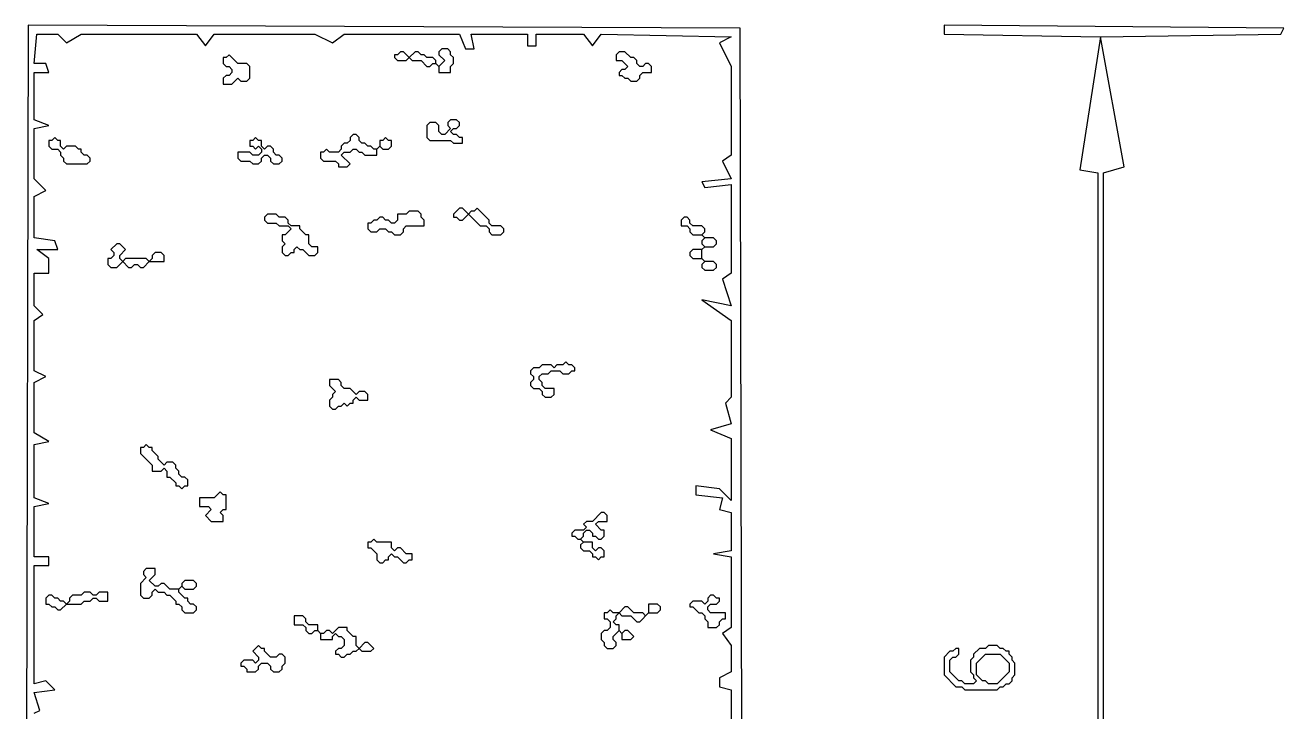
# Model space of a CAD drawing. Extents: x 17 to 323, y -435 to -5.
# Drawn here: x 101.4 to 144, y -371.45 to -348.2 of the extents above; entities that cross this region are included whole.
import ezdxf

# ---------------------------------------------------------------- set-up
doc = ezdxf.new("R2010")
doc.units = 0

msp = doc.modelspace()

# ---------------------------------------------------------------- linework, layer by layer
at = {"layer": 'CONTOURS'}
for p, q in [((101.5, -348.2), (101.4, -394.3)), ((125.6, -348.3), (101.5, -348.2)), ((125.7, -390.8), (125.6, -348.3)), ((132.5, -348.2), (132.5, -348.5)), ((144, -348.3), (132.5, -348.2)), ((143.9, -348.5), (144, -348.3)), ((101.7, -349.5), (101.8, -348.5)), ((101.8, -348.5), (102.5, -348.5)), ((102.5, -348.5), (102.8, -348.8)), ((102.8, -348.8), (103.3, -348.5)), ((103.3, -348.5), (107.2, -348.5)), ((107.2, -348.5), (107.5, -348.9)), ((107.5, -348.9), (107.8, -348.5)), ((107.8, -348.5), (111.2, -348.5)), ((111.2, -348.5), (111.8, -348.8)), ((111.8, -348.8), (112.2, -348.5)), ((112.2, -348.5), (116.1, -348.5)), ((116.1, -348.5), (116.3, -349)), ((116.6, -349), (116.5, -348.5)), ((116.5, -348.5), (118.4, -348.5)), ((118.4, -348.5), (118.4, -348.9)), ((118.7, -348.9), (118.7, -348.5)), ((118.7, -348.5), (120.3, -348.5)), ((120.3, -348.5), (120.6, -348.9)), ((120.6, -348.9), (120.9, -348.5)), ((120.9, -348.5), (125.3, -348.6)), ((125.3, -348.6), (124.9, -348.8)), ((124.9, -348.8), (125.3, -349.6)), ((132.5, -348.5), (137.8, -348.6)), ((137.8, -348.6), (137.1, -353.1)), ((137.8, -348.6), (143.9, -348.5)), ((138.6, -353), (137.8, -348.6)), ((108.1, -349.3), (108.1, -349.5)), ((108.2, -349.3), (108.1, -349.3)), ((108.3, -349.2), (108.2, -349.3)), ((108.6, -349.5), (108.3, -349.2)), ((114, -349.2), (113.9, -349.2)), ((113.9, -349.2), (113.9, -349.3)), ((113.9, -349.3), (114, -349.4)), ((114.1, -349.1), (114, -349.2)), ((114.2, -349.1), (114.1, -349.1)), ((114.4, -349.3), (114.2, -349.1)), ((114.3, -349.4), (114.4, -349.3)), ((114.6, -349.1), (114.4, -349.3)), ((114.4, -349.3), (114.5, -349.4)), ((114.7, -349.1), (114.6, -349.1)), ((114.8, -349.2), (114.7, -349.1)), ((114.9, -349.2), (114.8, -349.2)), ((115, -349.3), (114.9, -349.2)), ((115.2, -349.3), (115, -349.3)), ((115.3, -349.4), (115.2, -349.3)), ((115.5, -349), (115.4, -349.1)), ((115.4, -349.1), (115.4, -349.2)), ((115.4, -349.2), (115.6, -349.4)), ((115.7, -349), (115.5, -349)), ((115.8, -349.1), (115.7, -349)), ((115.8, -349.2), (115.8, -349.1)), ((115.9, -349.3), (115.8, -349.2)), ((115.9, -349.5), (115.9, -349.3)), ((116.3, -349), (116.6, -349)), ((118.4, -348.9), (118.7, -348.9)), ((121.5, -349.1), (121.4, -349.2)), ((121.4, -349.2), (121.4, -349.4)), ((121.7, -349.1), (121.5, -349.1)), ((121.9, -349.3), (121.7, -349.1)), ((122, -349.3), (121.9, -349.3)), ((122.1, -349.4), (122, -349.3)), ((102.1, -349.5), (101.7, -349.5)), ((102.2, -349.8), (102.1, -349.5)), ((108.1, -349.5), (108.2, -349.6)), ((108.2, -349.6), (108.3, -349.6)), ((108.3, -349.6), (108.4, -349.7)), ((108.4, -349.7), (108.4, -349.8)), ((108.9, -349.5), (108.6, -349.5)), ((109, -349.6), (108.9, -349.5)), ((109, -350), (109, -349.6)), ((114, -349.4), (114.3, -349.4)), ((114.5, -349.4), (114.8, -349.4)), ((114.8, -349.4), (115, -349.6)), ((115, -349.6), (115.1, -349.6)), ((115.1, -349.6), (115.2, -349.5)), ((115.2, -349.5), (115.3, -349.5)), ((115.3, -349.5), (115.3, -349.4)), ((115.4, -349.6), (115.3, -349.5)), ((115.3, -349.5), (115.4, -349.6)), ((115.6, -349.4), (115.4, -349.6)), ((115.4, -349.6), (115.4, -349.8)), ((115.8, -349.6), (115.9, -349.5)), ((115.8, -349.8), (115.8, -349.6)), ((121.4, -349.4), (121.6, -349.4)), ((121.6, -349.7), (121.5, -349.8)), ((121.6, -349.4), (121.8, -349.6)), ((121.7, -349.7), (121.6, -349.7)), ((121.8, -349.6), (121.7, -349.7)), ((122.1, -349.5), (122.1, -349.4)), ((122.2, -349.6), (122.1, -349.5)), ((122.3, -349.6), (122.2, -349.6)), ((122.4, -349.5), (122.3, -349.6)), ((122.5, -349.5), (122.4, -349.5)), ((122.6, -349.6), (122.5, -349.5)), ((122.6, -349.8), (122.6, -349.6)), ((125.3, -349.6), (125.3, -352.6)), ((101.7, -351.4), (101.7, -349.8)), ((101.7, -349.8), (102.2, -349.8)), ((108.2, -349.9), (108.1, -350)), ((108.1, -350), (108.1, -350.2)), ((108.3, -349.9), (108.2, -349.9)), ((108.4, -349.8), (108.3, -349.9)), ((108.4, -350.2), (108.6, -350)), ((108.6, -350), (108.7, -350.1)), ((108.7, -350.1), (108.9, -350.1)), ((108.9, -350.1), (109, -350)), ((115.4, -349.8), (115.8, -349.8)), ((121.5, -349.8), (121.5, -349.9)), ((121.5, -349.9), (121.6, -349.9)), ((121.6, -349.9), (121.7, -350)), ((121.7, -350), (121.8, -350)), ((121.8, -350), (121.9, -350.1)), ((121.9, -350.1), (122.1, -350.1)), ((122.1, -350.1), (122.2, -350)), ((122.2, -349.9), (122.3, -349.8)), ((122.2, -350), (122.2, -349.9)), ((122.3, -349.8), (122.6, -349.8)), ((108.1, -350.2), (108.4, -350.2)), ((102.2, -351.6), (101.7, -351.4)), ((115.8, -351.4), (115.7, -351.5)), ((116, -351.4), (115.8, -351.4)), ((116.1, -351.5), (116, -351.4)), ((101.7, -351.7), (102.2, -351.6)), ((101.7, -353.4), (101.7, -351.7)), ((115.1, -351.5), (115, -351.6)), ((115, -351.6), (115, -352)), ((115.3, -351.5), (115.1, -351.5)), ((115.4, -351.6), (115.3, -351.5)), ((115.4, -351.8), (115.4, -351.6)), ((115.5, -351.9), (115.4, -351.8)), ((115.8, -351.7), (115.6, -351.9)), ((115.7, -351.5), (115.7, -351.6)), ((115.7, -351.6), (115.8, -351.7)), ((115.8, -351.8), (115.9, -351.7)), ((115.9, -351.9), (115.8, -351.8)), ((115.9, -351.7), (116, -351.7)), ((116, -351.7), (116.1, -351.6)), ((116.1, -351.6), (116.1, -351.5)), ((102.2, -352.1), (102.2, -352.3)), ((102.3, -352.1), (102.2, -352.1)), ((102.2, -352.3), (102.3, -352.4)), ((102.4, -352), (102.3, -352.1)), ((102.5, -352.1), (102.4, -352)), ((102.6, -352.1), (102.5, -352.1)), ((102.6, -352.3), (102.6, -352.1)), ((102.7, -352.4), (102.6, -352.3)), ((102.8, -352.3), (102.7, -352.4)), ((103.1, -352.3), (102.8, -352.3)), ((103.2, -352.4), (103.1, -352.3)), ((109.1, -352.1), (109, -352.1)), ((109, -352.1), (109, -352.3)), ((109, -352.3), (109.1, -352.3)), ((109.2, -352), (109.1, -352.1)), ((109.1, -352.3), (109.2, -352.4)), ((109.3, -352.1), (109.2, -352)), ((109.2, -352.4), (109.3, -352.3)), ((109.4, -352.1), (109.3, -352.1)), ((109.3, -352.3), (109.4, -352.4)), ((109.4, -352.3), (109.4, -352.1)), ((109.5, -352.4), (109.4, -352.3)), ((109.6, -352.3), (109.5, -352.4)), ((109.7, -352.3), (109.6, -352.3)), ((109.8, -352.4), (109.7, -352.3)), ((112.2, -352.2), (112.1, -352.3)), ((112.1, -352.3), (112.1, -352.4)), ((112.3, -352.2), (112.2, -352.2)), ((112.4, -352.1), (112.3, -352.2)), ((112.5, -351.9), (112.4, -352)), ((112.4, -352), (112.4, -352.1)), ((112.6, -351.9), (112.5, -351.9)), ((112.7, -352), (112.6, -351.9)), ((112.7, -352.1), (112.7, -352)), ((112.8, -352.2), (112.7, -352.1)), ((112.9, -352.2), (112.8, -352.2)), ((113, -352.3), (112.9, -352.2)), ((113.1, -352.3), (113, -352.3)), ((113.2, -352.4), (113.1, -352.3)), ((113.4, -352.3), (113.3, -352.4)), ((113.3, -352.4), (113.4, -352.3)), ((113.5, -352.1), (113.4, -352.1)), ((113.4, -352.1), (113.4, -352.3)), ((113.4, -352.3), (113.5, -352.4)), ((113.6, -352), (113.5, -352.1)), ((113.7, -352.1), (113.6, -352)), ((113.8, -352.1), (113.7, -352.1)), ((113.7, -352.4), (113.8, -352.3)), ((113.8, -352.3), (113.8, -352.1)), ((115, -352), (115.1, -352.1)), ((115.1, -352.1), (115.8, -352.1)), ((115.6, -351.9), (115.5, -351.9)), ((115.8, -352.1), (115.9, -352.2)), ((116, -351.9), (115.9, -351.9)), ((115.9, -352.2), (116.2, -352.2)), ((116.1, -352), (116, -351.9)), ((116.2, -352), (116.1, -352)), ((116.2, -352.2), (116.2, -352)), ((102.3, -352.4), (102.5, -352.4)), ((102.5, -352.4), (102.6, -352.5)), ((102.6, -352.5), (102.6, -352.6)), ((102.6, -352.6), (102.7, -352.7)), ((102.7, -352.7), (102.7, -352.8)), ((103.3, -352.4), (103.2, -352.4)), ((103.3, -352.5), (103.3, -352.4)), ((103.4, -352.6), (103.3, -352.5)), ((103.5, -352.6), (103.4, -352.6)), ((103.6, -352.7), (103.5, -352.6)), ((103.6, -352.8), (103.6, -352.7)), ((108.6, -352.5), (108.6, -352.7)), ((109, -352.5), (108.6, -352.5)), ((108.6, -352.7), (108.7, -352.8)), ((109.1, -352.6), (109, -352.5)), ((109.3, -352.6), (109.1, -352.6)), ((109.4, -352.5), (109.3, -352.6)), ((109.4, -352.4), (109.4, -352.5)), ((109.4, -352.7), (109.5, -352.6)), ((109.4, -352.8), (109.4, -352.7)), ((109.5, -352.6), (109.6, -352.6)), ((109.6, -352.6), (109.7, -352.7)), ((109.7, -352.7), (109.7, -352.8)), ((109.8, -352.5), (109.8, -352.4)), ((109.9, -352.6), (109.8, -352.5)), ((110, -352.6), (109.9, -352.6)), ((110.1, -352.7), (110, -352.6)), ((110.1, -352.8), (110.1, -352.7)), ((111.5, -352.5), (111.4, -352.5)), ((111.4, -352.5), (111.4, -352.7)), ((111.4, -352.7), (111.5, -352.8)), ((111.6, -352.4), (111.5, -352.5)), ((111.7, -352.5), (111.6, -352.4)), ((112, -352.5), (111.7, -352.5)), ((112.1, -352.4), (112, -352.5)), ((112.1, -352.6), (112.2, -352.5)), ((112.4, -352.9), (112.1, -352.6)), ((112.2, -352.5), (112.4, -352.5)), ((112.4, -352.5), (112.5, -352.4)), ((112.5, -352.4), (112.6, -352.4)), ((112.6, -352.4), (112.7, -352.5)), ((112.7, -352.5), (112.8, -352.5)), ((112.8, -352.5), (112.9, -352.6)), ((112.9, -352.6), (113.3, -352.6)), ((113.3, -352.4), (113.2, -352.4)), ((113.3, -352.6), (113.3, -352.4)), ((113.5, -352.4), (113.7, -352.4)), ((125.3, -352.6), (125, -352.8)), ((102.7, -352.8), (102.8, -352.9)), ((102.8, -352.9), (103.5, -352.9)), ((103.5, -352.9), (103.6, -352.8)), ((108.7, -352.8), (109, -352.8)), ((109, -352.8), (109.1, -352.9)), ((109.1, -352.9), (109.3, -352.9)), ((109.3, -352.9), (109.4, -352.8)), ((109.7, -352.8), (109.8, -352.9)), ((109.8, -352.9), (110, -352.9)), ((110, -352.9), (110.1, -352.8)), ((111.5, -352.8), (111.9, -352.8)), ((111.9, -352.8), (112, -352.9)), ((112, -352.9), (112, -353)), ((112, -353), (112.3, -353)), ((112.3, -353), (112.4, -352.9)), ((125, -352.8), (125.3, -353.4)), ((137.1, -353.1), (137.7, -353.2)), ((137.9, -353.2), (138.6, -353)), ((102.1, -353.8), (101.7, -353.4)), ((125.3, -353.4), (124.3, -353.5)), ((124.3, -353.5), (124.4, -353.7)), ((137.7, -353.2), (137.7, -389.5)), ((137.9, -389.5), (137.9, -353.2)), ((101.7, -354), (102.1, -353.8)), ((101.7, -355.4), (101.7, -354)), ((124.4, -353.7), (125.3, -353.6)), ((125.3, -353.6), (125.3, -356.6)), ((116.1, -354.4), (115.9, -354.6)), ((116.2, -354.4), (116.1, -354.4)), ((116.4, -354.6), (116.2, -354.4)), ((116.7, -354.4), (116.6, -354.5)), ((117.1, -354.8), (116.7, -354.4)), ((109.6, -354.6), (109.5, -354.7)), ((109.5, -354.7), (109.5, -354.8)), ((109.5, -354.8), (109.6, -354.9)), ((109.9, -354.6), (109.6, -354.6)), ((110, -354.7), (109.9, -354.6)), ((110.2, -354.7), (110, -354.7)), ((110.3, -354.8), (110.2, -354.7)), ((110.3, -354.9), (110.3, -354.8)), ((113.2, -354.8), (113.1, -354.9)), ((113.3, -354.8), (113.2, -354.8)), ((113.4, -354.7), (113.3, -354.8)), ((113.5, -354.7), (113.4, -354.7)), ((113.6, -354.8), (113.5, -354.7)), ((113.7, -354.8), (113.6, -354.8)), ((113.8, -354.9), (113.7, -354.8)), ((114, -354.8), (113.9, -354.9)), ((114.3, -354.6), (114, -354.6)), ((114, -354.6), (114, -354.8)), ((114.4, -354.5), (114.3, -354.6)), ((114.7, -354.5), (114.4, -354.5)), ((114.8, -354.6), (114.7, -354.5)), ((114.8, -354.7), (114.8, -354.6)), ((114.9, -354.8), (114.8, -354.7)), ((114.9, -355), (114.9, -354.8)), ((115.9, -354.6), (115.9, -354.7)), ((115.9, -354.7), (116, -354.7)), ((116, -354.7), (116.1, -354.8)), ((116.1, -354.8), (116.2, -354.8)), ((116.2, -354.8), (116.4, -354.6)), ((116.5, -354.5), (116.4, -354.6)), ((116.4, -354.6), (116.8, -355)), ((116.6, -354.5), (116.5, -354.5)), ((117.1, -354.9), (117.1, -354.8)), ((123.7, -354.7), (123.6, -354.8)), ((123.6, -354.8), (123.6, -355)), ((123.8, -354.7), (123.7, -354.7)), ((123.9, -354.8), (123.8, -354.7)), ((123.9, -354.9), (123.9, -354.8)), ((109.6, -354.9), (109.9, -354.9)), ((109.9, -354.9), (110, -355)), ((110, -355), (110.3, -355)), ((110.4, -355.1), (110.2, -355.3)), ((110.4, -355), (110.3, -354.9)), ((110.3, -355), (110.4, -355.1)), ((110.7, -355), (110.4, -355)), ((110.7, -355.1), (110.7, -355)), ((110.9, -355.3), (110.7, -355.1)), ((113.1, -354.9), (113, -354.9)), ((113, -354.9), (113, -355.1)), ((113, -355.1), (113.1, -355.2)), ((113.1, -355.2), (113.3, -355.2)), ((113.3, -355.2), (113.4, -355.1)), ((113.4, -355.1), (113.6, -355.1)), ((113.6, -355.1), (113.7, -355.2)), ((113.7, -355.2), (113.8, -355.2)), ((113.9, -354.9), (113.8, -354.9)), ((113.8, -355.2), (113.9, -355.3)), ((114.1, -355.3), (114.2, -355.2)), ((114.2, -355.1), (114.3, -355)), ((114.2, -355.2), (114.2, -355.1)), ((114.3, -355), (114.9, -355)), ((116.8, -355), (117, -355)), ((117, -355), (117.1, -355.1)), ((117.2, -355), (117.1, -354.9)), ((117.1, -355.1), (117.1, -355.2)), ((117.1, -355.2), (117.2, -355.3)), ((117.5, -355), (117.2, -355)), ((117.6, -355.1), (117.5, -355)), ((117.5, -355.3), (117.6, -355.2)), ((117.6, -355.2), (117.6, -355.1)), ((123.6, -355), (123.8, -355)), ((123.8, -355), (123.9, -355.1)), ((124, -355), (123.9, -354.9)), ((123.9, -355.1), (123.9, -355.2)), ((123.9, -355.2), (124, -355.3)), ((124.3, -355), (124, -355)), ((124.4, -355.1), (124.3, -355)), ((124.3, -355.3), (124.4, -355.2)), ((124.4, -355.2), (124.4, -355.1)), ((102.4, -355.5), (101.7, -355.4)), ((102.5, -355.8), (102.4, -355.5)), ((104.5, -355.6), (104.3, -355.8)), ((104.6, -355.6), (104.5, -355.6)), ((104.8, -355.8), (104.6, -355.6)), ((110.2, -355.3), (110.1, -355.3)), ((110.1, -355.3), (110.1, -355.5)), ((110.1, -355.5), (110.2, -355.6)), ((110.2, -355.6), (110.1, -355.7)), ((110.1, -355.7), (110.1, -355.9)), ((110.5, -355.8), (110.6, -355.7)), ((110.6, -355.7), (110.7, -355.8)), ((111, -355.3), (110.9, -355.3)), ((111, -355.6), (111, -355.3)), ((111.1, -355.7), (111, -355.6)), ((111.3, -355.7), (111.1, -355.7)), ((111.3, -355.9), (111.3, -355.7)), ((113.9, -355.3), (114.1, -355.3)), ((117.2, -355.3), (117.5, -355.3)), ((124, -355.3), (124.3, -355.3)), ((124.3, -355.3), (124.4, -355.4)), ((124.4, -355.4), (124.3, -355.3)), ((124.4, -355.4), (124.3, -355.5)), ((124.3, -355.5), (124.3, -355.6)), ((124.3, -355.6), (124.4, -355.7)), ((124.4, -355.7), (124.3, -355.8)), ((124.3, -355.8), (124.4, -355.7)), ((124.7, -355.4), (124.4, -355.4)), ((124.4, -355.7), (124.7, -355.7)), ((124.8, -355.5), (124.7, -355.4)), ((124.7, -355.7), (124.8, -355.6)), ((124.8, -355.6), (124.8, -355.5)), ((102.2, -356.1), (101.8, -355.8)), ((101.8, -355.8), (102.5, -355.8)), ((102.2, -356.6), (102.2, -356.1)), ((104.2, -356.1), (104.2, -356.3)), ((104.3, -356.1), (104.2, -356.1)), ((104.3, -355.8), (104.4, -355.9)), ((104.4, -356), (104.3, -356.1)), ((104.4, -355.9), (104.4, -356)), ((104.6, -356), (104.8, -355.8)), ((104.6, -356.1), (104.6, -356)), ((104.7, -356.2), (104.6, -356.1)), ((104.8, -356.1), (104.7, -356.2)), ((105.5, -356.1), (104.8, -356.1)), ((105.6, -356.2), (105.5, -356.1)), ((105.7, -356.1), (105.6, -356.2)), ((105.8, -355.9), (105.7, -356)), ((105.7, -356), (105.7, -356.1)), ((106, -355.9), (105.8, -355.9)), ((106.1, -356), (106, -355.9)), ((106.1, -356.2), (106.1, -356)), ((110.1, -355.9), (110.2, -356)), ((110.2, -356), (110.3, -356)), ((110.3, -356), (110.4, -355.9)), ((110.4, -355.9), (110.5, -355.9)), ((110.5, -355.9), (110.5, -355.8)), ((110.7, -355.8), (110.8, -355.8)), ((110.8, -355.8), (111, -356)), ((111, -356), (111.2, -356)), ((111.2, -356), (111.3, -355.9)), ((124, -355.8), (123.9, -355.9)), ((123.9, -355.9), (123.9, -356)), ((123.9, -356), (124, -356.1)), ((124.3, -355.8), (124, -355.8)), ((124, -356.1), (124.3, -356.1)), ((124.3, -356.1), (124.3, -355.8)), ((124.3, -356.1), (124.4, -356.2)), ((124.4, -356.2), (124.3, -356.1)), ((104.2, -356.3), (104.3, -356.4)), ((104.3, -356.4), (104.5, -356.4)), ((104.5, -356.4), (104.7, -356.2)), ((104.7, -356.2), (104.9, -356.4)), ((104.9, -356.4), (105, -356.4)), ((105, -356.4), (105.1, -356.3)), ((105.1, -356.3), (105.2, -356.3)), ((105.2, -356.3), (105.3, -356.4)), ((105.3, -356.4), (105.4, -356.4)), ((105.4, -356.4), (105.6, -356.2)), ((105.6, -356.2), (106.1, -356.2)), ((124.4, -356.2), (124.3, -356.3)), ((124.3, -356.3), (124.3, -356.4)), ((124.3, -356.4), (124.4, -356.5)), ((124.7, -356.2), (124.4, -356.2)), ((124.4, -356.5), (124.7, -356.5)), ((124.8, -356.3), (124.7, -356.2)), ((124.7, -356.5), (124.8, -356.4)), ((124.8, -356.4), (124.8, -356.3)), ((101.7, -357.7), (101.7, -356.6)), ((101.7, -356.6), (102.2, -356.6)), ((125.3, -356.6), (125, -356.8)), ((125, -356.8), (125.3, -357.7)), ((102, -358), (101.7, -357.7)), ((125.3, -357.7), (124.3, -357.5)), ((124.3, -357.5), (125.3, -358.2)), ((101.7, -358.2), (102, -358)), ((101.7, -359.9), (101.7, -358.2)), ((125.3, -358.2), (125.3, -360.8)), ((102.1, -360.1), (101.7, -359.9)), ((118.6, -359.8), (118.5, -359.9)), ((118.5, -359.9), (118.5, -360)), ((118.8, -359.8), (118.6, -359.8)), ((118.9, -359.7), (118.8, -359.8)), ((119.2, -359.7), (118.9, -359.7)), ((119.1, -360), (119.2, -359.9)), ((119.3, -359.8), (119.2, -359.7)), ((119.2, -359.9), (119.5, -359.9)), ((119.4, -359.7), (119.3, -359.8)), ((119.6, -359.7), (119.4, -359.7)), ((119.5, -359.9), (119.6, -360)), ((119.7, -359.6), (119.6, -359.7)), ((119.8, -359.7), (119.7, -359.6)), ((119.9, -359.7), (119.8, -359.7)), ((119.8, -360), (119.9, -359.9)), ((120, -359.8), (119.9, -359.7)), ((119.9, -359.9), (120, -359.9)), ((120, -359.9), (120, -359.8)), ((101.7, -360.3), (102.1, -360.1)), ((101.7, -362), (101.7, -360.3)), ((111.7, -360.2), (111.7, -360.4)), ((112, -360.2), (111.7, -360.2)), ((112.1, -360.3), (112, -360.2)), ((112.1, -360.4), (112.1, -360.3)), ((118.5, -360), (118.6, -360.1)), ((118.6, -360.2), (118.5, -360.3)), ((118.5, -360.3), (118.5, -360.4)), ((118.6, -360.1), (118.6, -360.2)), ((118.8, -360.1), (118.9, -360)), ((118.8, -360.2), (118.8, -360.1)), ((118.9, -360.3), (118.8, -360.2)), ((118.9, -360), (119.1, -360)), ((118.9, -360.4), (118.9, -360.3)), ((119.6, -360), (119.8, -360)), ((111.7, -360.4), (111.9, -360.6)), ((111.8, -360.8), (111.7, -360.9)), ((111.9, -360.6), (111.8, -360.7)), ((111.8, -360.7), (111.8, -360.8)), ((112.2, -360.5), (112.1, -360.4)), ((112.4, -360.5), (112.2, -360.5)), ((112.6, -360.7), (112.4, -360.5)), ((112.5, -360.9), (112.6, -360.8)), ((112.7, -360.6), (112.6, -360.7)), ((112.6, -360.8), (112.7, -360.9)), ((112.9, -360.6), (112.7, -360.6)), ((113, -360.7), (112.9, -360.6)), ((113, -360.9), (113, -360.7)), ((118.5, -360.4), (118.6, -360.5)), ((118.6, -360.5), (118.8, -360.5)), ((118.8, -360.5), (118.9, -360.6)), ((119, -360.5), (118.9, -360.4)), ((118.9, -360.6), (118.9, -360.7)), ((118.9, -360.7), (119, -360.8)), ((119.3, -360.5), (119, -360.5)), ((119, -360.8), (119.2, -360.8)), ((119.2, -360.8), (119.3, -360.7)), ((119.3, -360.7), (119.3, -360.5)), ((125.3, -360.8), (125.1, -361)), ((111.7, -360.9), (111.7, -361.1)), ((111.7, -361.1), (111.8, -361.2)), ((111.8, -361.2), (111.9, -361.2)), ((111.9, -361.2), (112, -361.1)), ((112, -361.1), (112.1, -361.1)), ((112.1, -361.1), (112.2, -361)), ((112.2, -361), (112.3, -361.1)), ((112.3, -361.1), (112.4, -361)), ((112.4, -361), (112.5, -361)), ((112.5, -361), (112.5, -360.9)), ((112.7, -360.9), (113, -360.9)), ((125.1, -361), (125.3, -361.7)), ((102.2, -362.3), (101.7, -362)), ((125.3, -361.7), (124.6, -361.9)), ((124.6, -361.9), (125.3, -362.2)), ((101.7, -362.4), (102.2, -362.3)), ((101.7, -364.2), (101.7, -362.4)), ((105.3, -362.5), (105.3, -362.7)), ((105.4, -362.5), (105.3, -362.5)), ((105.5, -362.4), (105.4, -362.5)), ((105.6, -362.5), (105.5, -362.4)), ((105.7, -362.5), (105.6, -362.5)), ((105.7, -362.6), (105.7, -362.5)), ((125.3, -362.2), (125.3, -364.3)), ((105.3, -362.7), (105.7, -363.1)), ((105.9, -362.8), (105.7, -362.6)), ((105.9, -362.9), (105.9, -362.8)), ((106.1, -363.1), (105.9, -362.9)), ((105.7, -363.1), (105.7, -363.3)), ((105.7, -363.3), (106, -363.3)), ((106, -363.3), (106.1, -363.2)), ((106.2, -363), (106.1, -363.1)), ((106.1, -363.2), (106.2, -363.3)), ((106.4, -363), (106.2, -363)), ((106.2, -363.3), (106.2, -363.5)), ((106.5, -363.1), (106.4, -363)), ((106.5, -363.2), (106.5, -363.1)), ((106.6, -363.3), (106.5, -363.2)), ((106.6, -363.4), (106.6, -363.3)), ((106.2, -363.5), (106.3, -363.5)), ((106.3, -363.5), (106.5, -363.7)), ((106.5, -363.7), (106.5, -363.8)), ((106.5, -363.8), (106.6, -363.8)), ((106.7, -363.5), (106.6, -363.4)), ((106.6, -363.8), (106.7, -363.9)), ((106.8, -363.5), (106.7, -363.5)), ((106.7, -363.9), (106.8, -363.8)), ((106.9, -363.6), (106.8, -363.5)), ((106.8, -363.8), (106.9, -363.8)), ((106.9, -363.8), (106.9, -363.6)), ((124.9, -363.9), (124.1, -363.8)), ((124.1, -363.8), (124.1, -364.1)), ((102.2, -364.4), (101.7, -364.2)), ((107.8, -364.2), (107.3, -364.2)), ((107.3, -364.2), (107.3, -364.5)), ((108, -364), (107.8, -364.2)), ((108.1, -364.1), (108, -364)), ((108.2, -364.1), (108.1, -364.1)), ((108.2, -364.6), (108.2, -364.1)), ((124.1, -364.1), (125, -364.2)), ((125.3, -364.3), (124.9, -363.9)), ((125, -364.2), (124.9, -364.6)), ((101.7, -364.5), (102.2, -364.4)), ((101.7, -366.2), (101.7, -364.5)), ((107.3, -364.5), (107.6, -364.5)), ((107.7, -364.6), (107.5, -364.8)), ((107.6, -364.5), (107.7, -364.6)), ((108, -364.7), (108.1, -364.6)), ((108.1, -364.6), (108.2, -364.6)), ((124.9, -364.6), (125.3, -364.7)), ((107.5, -364.8), (107.7, -365)), ((107.7, -365), (108.1, -365)), ((108.1, -364.8), (108, -364.7)), ((108.1, -365), (108.1, -364.8)), ((120.4, -365), (120.3, -365.1)), ((120.6, -365), (120.4, -365)), ((120.9, -364.7), (120.6, -365)), ((120.7, -365.1), (120.8, -365)), ((120.8, -365), (121.1, -365)), ((121, -364.7), (120.9, -364.7)), ((121.1, -364.8), (121, -364.7)), ((121.1, -365), (121.1, -364.8)), ((125.3, -364.7), (125.3, -366)), ((120, -365.3), (119.9, -365.4)), ((119.9, -365.4), (119.9, -365.5)), ((119.9, -365.5), (120, -365.5)), ((120.3, -365.3), (120, -365.3)), ((120, -365.5), (120.1, -365.6)), ((120.2, -365.6), (120.3, -365.5)), ((120.3, -365.1), (120.4, -365.2)), ((120.4, -365.2), (120.3, -365.3)), ((120.3, -365.4), (120.4, -365.3)), ((120.3, -365.5), (120.3, -365.4)), ((120.4, -365.3), (120.5, -365.3)), ((120.5, -365.3), (120.6, -365.4)), ((120.6, -365.4), (120.6, -365.5)), ((120.6, -365.5), (120.7, -365.5)), ((120.9, -365.3), (120.7, -365.1)), ((120.7, -365.5), (120.8, -365.6)), ((121, -365.3), (120.9, -365.3)), ((120.9, -365.6), (121, -365.5)), ((121, -365.5), (121, -365.3)), ((113, -365.7), (113, -365.9)), ((113.1, -365.7), (113, -365.7)), ((113, -365.9), (113.1, -365.9)), ((113.2, -365.6), (113.1, -365.7)), ((113.1, -365.9), (113.3, -366.1)), ((113.3, -365.7), (113.2, -365.6)), ((113.8, -365.7), (113.3, -365.7)), ((113.8, -365.9), (113.8, -365.7)), ((113.9, -366), (113.8, -365.9)), ((114, -365.9), (113.9, -366)), ((114.1, -365.9), (114, -365.9)), ((114.3, -366.1), (114.1, -365.9)), ((120.1, -365.6), (120.2, -365.6)), ((120.2, -365.6), (120.3, -365.7)), ((120.3, -365.7), (120.2, -365.6)), ((120.3, -365.7), (120.2, -365.8)), ((120.2, -365.8), (120.2, -365.9)), ((120.2, -365.9), (120.3, -366)), ((120.6, -365.7), (120.3, -365.7)), ((120.6, -365.9), (120.6, -365.7)), ((120.7, -366), (120.6, -365.9)), ((120.8, -365.9), (120.7, -366)), ((120.8, -365.6), (120.9, -365.6)), ((120.9, -365.9), (120.8, -365.9)), ((121, -366), (120.9, -365.9)), ((102.2, -366.2), (101.7, -366.2)), ((102.2, -366.5), (102.2, -366.2)), ((113.3, -366.1), (113.3, -366.3)), ((113.3, -366.3), (113.4, -366.4)), ((113.5, -366.4), (113.6, -366.3)), ((113.6, -366.3), (113.7, -366.3)), ((113.7, -366.2), (113.8, -366.1)), ((113.7, -366.3), (113.7, -366.2)), ((113.8, -366.1), (113.9, -366.2)), ((113.9, -366.2), (114, -366.2)), ((114, -366.2), (114.2, -366.4)), ((114.5, -366.1), (114.3, -366.1)), ((114.3, -366.4), (114.4, -366.3)), ((114.4, -366.3), (114.5, -366.3)), ((114.5, -366.3), (114.5, -366.1)), ((120.3, -366), (120.5, -366)), ((120.5, -366), (120.6, -366.1)), ((120.6, -366.1), (120.6, -366.2)), ((120.6, -366.2), (120.7, -366.2)), ((120.7, -366.2), (120.8, -366.3)), ((120.8, -366.3), (120.9, -366.2)), ((120.9, -366.2), (121, -366.2)), ((121, -366.2), (121, -366)), ((125.3, -366), (124.7, -366.1)), ((124.7, -366.1), (125.3, -366.2)), ((125.3, -366.2), (125.3, -368.6)), ((101.7, -370.5), (101.7, -366.5)), ((101.7, -366.5), (102.2, -366.5)), ((105.5, -366.6), (105.4, -366.7)), ((105.4, -366.7), (105.4, -366.8)), ((105.8, -366.6), (105.5, -366.6)), ((105.8, -366.8), (105.8, -366.6)), ((113.4, -366.4), (113.5, -366.4)), ((114.2, -366.4), (114.3, -366.4)), ((105.5, -366.9), (105.3, -367.1)), ((105.3, -367.1), (105.3, -367.5)), ((105.4, -366.8), (105.5, -366.9)), ((105.6, -367), (105.8, -366.8)), ((105.8, -367.2), (105.6, -367)), ((105.9, -367.2), (105.8, -367.2)), ((106, -367.1), (105.9, -367.2)), ((106.1, -367.1), (106, -367.1)), ((106.3, -367.3), (106.1, -367.1)), ((106.6, -367.3), (106.7, -367.2)), ((106.7, -367.2), (106.6, -367.3)), ((106.8, -367), (106.7, -367.1)), ((106.7, -367.1), (106.7, -367.2)), ((106.7, -367.2), (106.8, -367.3)), ((107.1, -367), (106.8, -367)), ((107.2, -367.1), (107.1, -367)), ((107.1, -367.3), (107.2, -367.2)), ((107.2, -367.2), (107.2, -367.1)), ((102.2, -367.5), (102.1, -367.6)), ((102.1, -367.6), (102.1, -367.8)), ((102.3, -367.5), (102.2, -367.5)), ((102.4, -367.6), (102.3, -367.5)), ((102.5, -367.6), (102.4, -367.6)), ((102.6, -367.7), (102.5, -367.6)), ((103, -367.5), (102.9, -367.6)), ((102.9, -367.6), (102.9, -367.7)), ((103.3, -367.5), (103, -367.5)), ((103.4, -367.4), (103.3, -367.5)), ((103.6, -367.4), (103.4, -367.4)), ((103.7, -367.5), (103.6, -367.4)), ((103.6, -367.7), (103.7, -367.6)), ((103.8, -367.5), (103.7, -367.5)), ((103.7, -367.6), (103.8, -367.6)), ((103.9, -367.4), (103.8, -367.5)), ((103.8, -367.6), (103.9, -367.7)), ((104.2, -367.4), (103.9, -367.4)), ((104.2, -367.7), (104.2, -367.4)), ((105.3, -367.5), (105.4, -367.6)), ((105.4, -367.6), (105.6, -367.6)), ((105.6, -367.6), (105.7, -367.5)), ((105.7, -367.4), (105.8, -367.3)), ((105.7, -367.5), (105.7, -367.4)), ((105.8, -367.3), (105.9, -367.4)), ((105.9, -367.4), (106.1, -367.4)), ((106.1, -367.4), (106.2, -367.5)), ((106.2, -367.5), (106.3, -367.5)), ((106.6, -367.3), (106.3, -367.3)), ((106.3, -367.5), (106.5, -367.7)), ((106.6, -367.4), (106.6, -367.3)), ((106.8, -367.6), (106.6, -367.4)), ((106.8, -367.3), (107.1, -367.3)), ((106.9, -367.6), (106.8, -367.6)), ((106.9, -367.7), (106.9, -367.6)), ((124.6, -367.5), (124.5, -367.6)), ((124.5, -367.6), (124.5, -367.7)), ((124.7, -367.5), (124.6, -367.5)), ((124.8, -367.6), (124.7, -367.5)), ((124.9, -367.6), (124.8, -367.6)), ((124.9, -367.7), (124.9, -367.6)), ((102.1, -367.8), (102.2, -367.8)), ((102.2, -367.8), (102.3, -367.9)), ((102.3, -367.9), (102.4, -367.9)), ((102.4, -367.9), (102.5, -368)), ((102.5, -368), (102.6, -368)), ((102.7, -367.7), (102.6, -367.7)), ((102.6, -368), (102.8, -367.8)), ((102.8, -367.8), (102.7, -367.7)), ((102.9, -367.7), (102.8, -367.8)), ((102.8, -367.8), (103.3, -367.8)), ((103.3, -367.8), (103.4, -367.7)), ((103.4, -367.7), (103.6, -367.7)), ((103.9, -367.7), (104.2, -367.7)), ((106.5, -367.7), (106.5, -367.8)), ((106.5, -367.8), (106.6, -367.8)), ((106.6, -367.8), (106.7, -367.9)), ((106.7, -367.9), (106.7, -368)), ((106.7, -368), (106.8, -368.1)), ((107, -367.8), (106.9, -367.7)), ((107.1, -367.8), (107, -367.8)), ((107.2, -367.9), (107.1, -367.8)), ((107.1, -368.1), (107.2, -368)), ((107.2, -368), (107.2, -367.9)), ((121.2, -368), (121.1, -368.1)), ((121.3, -368.1), (121.2, -368)), ((121.7, -367.9), (121.5, -368.1)), ((121.8, -367.9), (121.7, -367.9)), ((122, -368.1), (121.8, -367.9)), ((122.8, -367.8), (122.5, -367.8)), ((122.5, -367.8), (122.5, -368.1)), ((122.9, -367.9), (122.8, -367.8)), ((122.8, -368.1), (122.9, -368)), ((122.9, -368), (122.9, -367.9)), ((124, -367.7), (123.9, -367.8)), ((123.9, -367.8), (123.9, -367.9)), ((123.9, -367.9), (124, -367.9)), ((124.3, -367.7), (124, -367.7)), ((124, -367.9), (124.2, -368.1)), ((124.4, -367.8), (124.3, -367.7)), ((124.5, -367.7), (124.4, -367.8)), ((124.5, -367.9), (124.6, -367.8)), ((124.5, -368), (124.5, -367.9)), ((124.6, -368.1), (124.5, -368)), ((124.6, -367.8), (124.8, -367.8)), ((124.8, -367.8), (124.9, -367.7)), ((106.8, -368.1), (107.1, -368.1)), ((110.5, -368.2), (110.5, -368.5)), ((110.8, -368.2), (110.5, -368.2)), ((110.9, -368.3), (110.8, -368.2)), ((110.9, -368.4), (110.9, -368.3)), ((111, -368.5), (110.9, -368.4)), ((121.1, -368.1), (121, -368.1)), ((121, -368.1), (121, -368.3)), ((121, -368.3), (121.1, -368.3)), ((121.1, -368.3), (121.2, -368.4)), ((121.2, -368.4), (121.2, -368.6)), ((121.5, -368.1), (121.3, -368.1)), ((121.3, -368.4), (121.4, -368.3)), ((121.4, -368.5), (121.3, -368.4)), ((121.4, -368.2), (121.5, -368.1)), ((121.4, -368.3), (121.4, -368.2)), ((121.5, -368.1), (121.6, -368.2)), ((121.6, -368.2), (121.9, -368.2)), ((121.9, -368.2), (122.1, -368.4)), ((122.3, -368.1), (122, -368.1)), ((122.1, -368.4), (122.2, -368.4)), ((122.2, -368.4), (122.5, -368.1)), ((122.4, -368.2), (122.3, -368.1)), ((122.5, -368.1), (122.4, -368.2)), ((122.5, -368.1), (122.8, -368.1)), ((124.2, -368.1), (124.3, -368.1)), ((124.3, -368.1), (124.4, -368.2)), ((124.4, -368.2), (124.4, -368.3)), ((124.4, -368.3), (124.5, -368.4)), ((124.5, -368.4), (124.5, -368.6)), ((125.1, -368.1), (124.6, -368.1)), ((124.9, -368.4), (125, -368.3)), ((124.9, -368.5), (124.9, -368.4)), ((125, -368.3), (125.1, -368.3)), ((125.1, -368.3), (125.1, -368.1)), ((110.5, -368.5), (110.8, -368.5)), ((110.8, -368.5), (110.9, -368.6)), ((110.9, -368.6), (110.9, -368.7)), ((110.9, -368.7), (111, -368.8)), ((111.3, -368.5), (111, -368.5)), ((111, -368.8), (111.1, -368.8)), ((111.1, -368.8), (111.2, -368.7)), ((111.2, -368.7), (111.3, -368.7)), ((111.3, -368.7), (111.3, -368.5)), ((111.3, -368.7), (111.4, -368.8)), ((111.4, -368.8), (111.3, -368.7)), ((111.4, -368.8), (111.4, -369)), ((111.5, -368.8), (111.4, -368.8)), ((111.6, -368.7), (111.5, -368.8)), ((111.7, -368.7), (111.6, -368.7)), ((111.8, -368.8), (111.7, -368.7)), ((112, -368.6), (111.8, -368.8)), ((111.8, -368.9), (111.9, -368.8)), ((111.8, -369), (111.8, -368.9)), ((111.9, -368.8), (112, -368.9)), ((112.3, -368.6), (112, -368.6)), ((112, -368.9), (112.1, -368.9)), ((112.1, -368.9), (112.2, -369)), ((112.3, -368.7), (112.3, -368.6)), ((112.5, -368.9), (112.3, -368.7)), ((112.6, -368.9), (112.5, -368.9)), ((112.6, -369.2), (112.6, -368.9)), ((121, -368.7), (120.9, -368.8)), ((120.9, -368.8), (120.9, -369)), ((121.1, -368.7), (121, -368.7)), ((121.2, -368.6), (121.1, -368.7)), ((121.3, -368.9), (121.5, -368.7)), ((121.3, -369), (121.3, -368.9)), ((121.5, -368.5), (121.4, -368.5)), ((121.5, -368.7), (121.5, -368.5)), ((121.5, -368.7), (121.6, -368.8)), ((121.6, -368.8), (121.5, -368.7)), ((121.7, -368.7), (121.6, -368.8)), ((121.6, -368.8), (121.6, -369)), ((121.8, -368.7), (121.7, -368.7)), ((122, -368.9), (121.8, -368.7)), ((121.9, -369), (122, -368.9)), ((124.5, -368.6), (124.8, -368.6)), ((124.8, -368.6), (124.9, -368.5)), ((125.3, -368.6), (125, -368.8)), ((125, -368.8), (125.3, -369.2)), ((109.3, -369.2), (109.1, -369.4)), ((109.4, -369.3), (109.3, -369.2)), ((109.5, -369.3), (109.4, -369.3)), ((109.5, -369.4), (109.5, -369.3)), ((111.4, -369), (111.8, -369)), ((112, -369.3), (111.9, -369.4)), ((112.1, -369.3), (112, -369.3)), ((112.2, -369.2), (112.1, -369.3)), ((112.2, -369), (112.2, -369.2)), ((112.7, -369.3), (112.6, -369.2)), ((112.6, -369.4), (112.7, -369.3)), ((112.9, -369.1), (112.7, -369.3)), ((112.7, -369.3), (112.8, -369.4)), ((113, -369.1), (112.9, -369.1)), ((113.2, -369.3), (113, -369.1)), ((113.1, -369.4), (113.2, -369.3)), ((120.9, -369), (121, -369.1)), ((121, -369.1), (121, -369.2)), ((121, -369.2), (121.1, -369.3)), ((121.1, -369.3), (121.3, -369.3)), ((121.4, -369.1), (121.3, -369)), ((121.3, -369.3), (121.4, -369.2)), ((121.4, -369.2), (121.4, -369.1)), ((121.6, -369), (121.9, -369)), ((125.3, -369.2), (125.3, -370.1)), ((132.9, -369.3), (132.8, -369.4)), ((133, -369.3), (132.9, -369.3)), ((133, -369.5), (133, -369.3)), ((133.7, -369.3), (133.5, -369.5)), ((133.9, -369.3), (133.7, -369.3)), ((134, -369.2), (133.9, -369.3)), ((134.3, -369.2), (134, -369.2)), ((134.4, -369.3), (134.3, -369.2)), ((134.5, -369.3), (134.4, -369.3)), ((134.6, -369.4), (134.5, -369.3)), ((108.8, -369.7), (108.7, -369.8)), ((109.1, -369.7), (108.8, -369.7)), ((109.1, -369.4), (109.3, -369.6)), ((109.2, -369.8), (109.1, -369.7)), ((109.3, -369.7), (109.2, -369.8)), ((109.3, -369.6), (109.3, -369.7)), ((109.7, -369.6), (109.5, -369.4)), ((109.9, -369.6), (109.7, -369.6)), ((110, -369.5), (109.9, -369.6)), ((110.1, -369.5), (110, -369.5)), ((110.2, -369.6), (110.1, -369.5)), ((110.2, -369.8), (110.2, -369.6)), ((111.9, -369.4), (111.9, -369.5)), ((111.9, -369.5), (112, -369.5)), ((112, -369.5), (112.1, -369.6)), ((112.1, -369.6), (112.2, -369.6)), ((112.2, -369.6), (112.3, -369.5)), ((112.3, -369.5), (112.4, -369.5)), ((112.4, -369.5), (112.5, -369.4)), ((112.5, -369.4), (112.6, -369.4)), ((112.8, -369.4), (113.1, -369.4)), ((132.7, -369.4), (132.5, -369.6)), ((132.5, -369.6), (132.5, -370.2)), ((132.8, -369.4), (132.7, -369.4)), ((132.7, -369.7), (132.8, -369.6)), ((132.7, -370.1), (132.7, -369.7)), ((132.8, -369.6), (132.9, -369.6)), ((132.9, -369.6), (133, -369.5)), ((133.5, -369.6), (133.4, -369.7)), ((133.4, -369.7), (133.4, -370.1)), ((133.5, -369.5), (133.5, -369.6)), ((133.6, -369.8), (133.9, -369.5)), ((133.9, -369.5), (134.4, -369.5)), ((134.4, -369.5), (134.7, -369.8)), ((134.7, -369.4), (134.6, -369.4)), ((134.7, -369.5), (134.7, -369.4)), ((134.8, -369.6), (134.7, -369.5)), ((134.8, -369.7), (134.8, -369.6)), ((134.9, -369.8), (134.8, -369.7)), ((108.7, -369.8), (108.7, -369.9)), ((108.7, -369.9), (108.8, -369.9)), ((108.8, -369.9), (108.9, -370)), ((108.9, -370), (108.9, -370.1)), ((108.9, -370.1), (109.2, -370.1)), ((109.2, -370.1), (109.3, -370)), ((109.3, -369.9), (109.4, -369.8)), ((109.3, -370), (109.3, -369.9)), ((109.4, -369.8), (109.6, -369.8)), ((109.6, -369.8), (109.7, -369.9)), ((109.7, -369.9), (109.7, -370)), ((109.7, -370), (109.8, -370.1)), ((109.8, -370.1), (110, -370.1)), ((110, -370.1), (110.1, -370)), ((110.1, -369.9), (110.2, -369.8)), ((110.1, -370), (110.1, -369.9)), ((125.3, -370.1), (124.9, -370.3)), ((133, -370.4), (132.7, -370.1)), ((133.4, -370.1), (133.5, -370.2)), ((133.6, -370.2), (133.6, -369.8)), ((134.7, -370.1), (134.3, -370.5)), ((134.7, -369.8), (134.7, -370.1)), ((134.9, -370.2), (134.9, -369.8)), ((102.1, -370.4), (101.7, -370.5)), ((102.4, -370.7), (102.1, -370.4)), ((124.9, -370.3), (124.9, -370.6)), ((124.9, -370.6), (125.3, -370.7)), ((132.5, -370.2), (132.9, -370.6)), ((132.9, -370.6), (133.1, -370.6)), ((133.1, -370.4), (133, -370.4)), ((133.2, -370.5), (133.1, -370.4)), ((133.1, -370.6), (133.2, -370.7)), ((133.5, -370.5), (133.2, -370.5)), ((133.5, -370.2), (133.5, -370.3)), ((133.5, -370.3), (133.6, -370.4)), ((133.6, -370.4), (133.5, -370.5)), ((133.8, -370.4), (133.6, -370.2)), ((133.9, -370.4), (133.8, -370.4)), ((134, -370.5), (133.9, -370.4)), ((134.3, -370.5), (134, -370.5)), ((134.3, -370.7), (134.4, -370.6)), ((134.4, -370.6), (134.5, -370.6)), ((134.5, -370.6), (134.6, -370.5)), ((134.6, -370.5), (134.7, -370.5)), ((134.7, -370.5), (134.8, -370.4)), ((134.8, -370.3), (134.9, -370.2)), ((134.8, -370.4), (134.8, -370.3)), ((101.7, -370.8), (102.4, -370.7)), ((101.9, -371.4), (101.7, -370.8)), ((125.3, -370.7), (125.3, -372.2)), ((133.2, -370.7), (134.3, -370.7)), ((101.7, -371.5), (101.9, -371.4))]:
    msp.add_line(p, q, dxfattribs=at)

doc.saveas('drawing.dxf')
